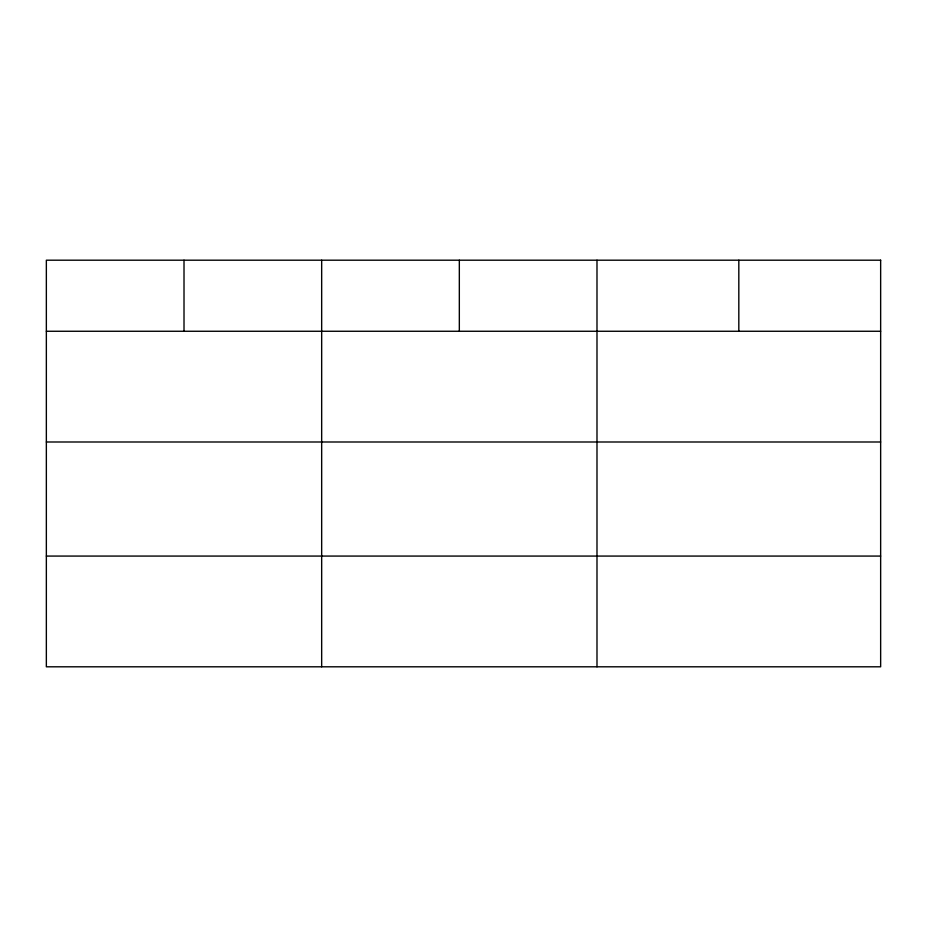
<?xml version="1.0" encoding="UTF-8"?>
<svg xmlns="http://www.w3.org/2000/svg" width="927" height="927" viewBox="0 0 927 927"><rect width="100%" height="100%" fill="white"/><g stroke="black" fill="none" stroke-linecap="round" stroke-linejoin="round"><path stroke-width="1.39" d="M46.35 331.263L880.65 331.263M46.35 441.994L880.65 441.994M46.35 556.073L880.65 556.073M738.819 260.197L738.819 331.263M596.988 260.197L596.988 666.803M459.328 260.197L459.328 331.263M321.669 260.197L321.669 666.803M184.01 260.197L184.01 331.263M880.65 260.197L46.35 260.197L46.35 666.803L880.65 666.803L880.65 260.197"/></g></svg>
